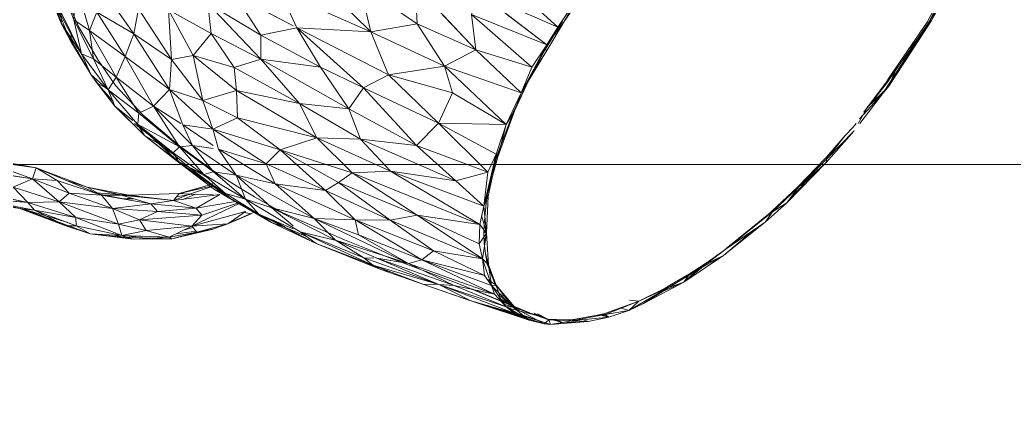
# Model space of a CAD drawing. Header units: inches. Extents: x -1767 to 184, y -1065 to 157.
# Drawn here: x -691.51 to -685.56, y -211.42 to -209.13 of the extents above; entities that cross this region are included whole.
import ezdxf

# ---------------------------------------------------------------- set-up
doc = ezdxf.new("R2010")
doc.units = ezdxf.units.IN
doc.header["$MEASUREMENT"] = 0
for name, color, linetype, lineweight in [('A-DETL-GENF', 92, 'Continuous', 9), ('E-LITE-EQPM', 33, 'Continuous', 9), ('G-IMPT', 8, 'Continuous', 9)]:
    doc.layers.add(name, color=color, linetype=linetype, lineweight=lineweight)

# ---------------------------------------------------------------- blocks, each defined once
blk = doc.blocks.new('flos_pendant16 - flos_pendant - 3D View - _3D__dwg_FLOS_AIM_Pendant_Lamps_dwg-2425-_3D_-5700993-FIRST FLOOR')
at = {"layer": 'G-IMPT'}
for p, q in [((38.07, 15.965), (36.945, 17.073)), ((38.07, 15.965), (36.945, 17.073)), ((33.663, 16.746), (33.965, 16.039)), ((40.692, 16.031), (39.813, 16.831)), ((33.72, 16.089), (33.467, 16.73)), ((33.929, 16.653), (34.122, 15.984)), ((34.24, 16.65), (34.743, 15.938)), ((38.07, 15.965), (37.91, 16.628)), ((38.716, 16.078), (37.91, 16.628)), ((37.91, 16.628), (38.07, 15.965)), ((39.543, 15.71), (38.691, 16.617)), ((38.716, 16.078), (38.691, 16.617)), ((33.536, 16.548), (33.72, 16.089)), ((36.522, 15.916), (36.164, 16.479)), ((36.979, 16.047), (36.164, 16.479)), ((38.07, 15.965), (36.799, 16.526)), ((37.03, 16.02), (36.799, 16.526)), ((38.07, 15.965), (36.799, 16.526)), ((37.03, 16.02), (36.799, 16.526)), ((40.536, 15.781), (39.585, 16.515)), ((39.585, 16.515), (40.692, 16.031)), ((39.585, 16.515), (40.692, 16.031)), ((41.08, 16.551), (40.78, 16.108)), ((46.124, 16.573), (45.873, 16.101)), ((46.124, 16.573), (45.873, 16.101)), ((45.894, 16.092), (46.139, 16.584)), ((46.131, 16.479), (45.894, 16.092)), ((46.131, 16.479), (45.935, 16.125)), ((33.72, 16.089), (33.638, 16.353)), ((33.638, 16.353), (33.86, 15.831)), ((33.638, 16.353), (33.863, 15.929)), ((33.863, 15.929), (33.638, 16.353)), ((36.522, 15.916), (35.782, 16.364)), ((35.782, 16.364), (36.525, 15.583)), ((35.782, 16.364), (35.826, 15.943)), ((36.522, 15.916), (35.782, 16.364)), ((35.782, 16.364), (36.525, 15.583)), ((40.973, 16.449), (40.692, 16.031)), ((40.973, 16.449), (40.692, 16.031)), ((40.973, 16.449), (40.78, 16.108)), ((33.72, 16.235), (34.009, 15.657)), ((33.72, 16.235), (33.72, 16.089)), ((34.223, 16.243), (34.122, 15.984)), ((34.223, 16.243), (34.619, 15.619)), ((34.223, 16.243), (34.743, 15.938)), ((34.809, 16.29), (34.743, 15.938)), ((35.271, 15.578), (34.809, 16.29)), ((35.23, 16.273), (35.573, 15.635)), ((35.23, 16.273), (35.271, 15.578)), ((35.23, 16.273), (35.826, 15.943)), ((40.536, 15.781), (39.48, 16.207)), ((39.48, 16.207), (40.327, 15.47)), ((39.48, 16.207), (39.543, 15.71)), ((39.543, 15.71), (39.48, 16.207)), ((33.72, 16.089), (33.86, 15.831)), ((34.009, 15.657), (33.72, 16.089)), ((33.72, 16.089), (34.144, 15.36)), ((34.122, 15.984), (33.902, 16.133)), ((33.902, 16.133), (34.009, 15.657)), ((33.902, 16.133), (34.174, 15.586)), ((34.174, 15.586), (33.902, 16.133)), ((33.902, 16.133), (34.009, 15.657)), ((38.07, 15.965), (38.716, 16.078)), ((38.716, 16.078), (38.07, 15.965)), ((39.543, 15.71), (38.716, 16.078)), ((39.103, 15.484), (38.716, 16.078)), ((40.513, 15.715), (40.757, 16.117)), ((40.513, 15.715), (40.757, 16.117)), ((40.516, 15.72), (40.757, 16.117)), ((40.536, 15.701), (40.78, 16.108)), ((40.536, 15.781), (40.78, 16.108)), ((45.248, 15.094), (45.894, 16.092)), ((45.894, 16.092), (45.305, 15.239)), ((45.873, 16.101), (45.323, 15.294)), ((45.873, 16.101), (45.323, 15.294)), ((45.336, 15.204), (45.935, 16.125)), ((45.336, 15.204), (45.894, 16.092)), ((45.748, 15.869), (45.935, 16.125)), ((45.894, 16.092), (45.873, 16.101)), ((45.894, 16.092), (45.873, 16.101)), ((45.894, 16.092), (45.935, 16.125)), ((33.86, 15.831), (33.863, 15.929)), ((34.008, 15.657), (33.863, 15.929)), ((33.863, 15.929), (34.008, 15.657)), ((33.965, 16.039), (34.24, 15.569)), ((34.619, 15.619), (34.122, 15.984)), ((34.122, 15.984), (34.496, 15.33)), ((34.122, 15.984), (34.174, 15.586)), ((34.122, 15.984), (34.619, 15.619)), ((34.619, 15.619), (34.743, 15.938)), ((35.271, 15.578), (34.743, 15.938)), ((34.743, 15.938), (35.241, 15.157)), ((35.241, 15.157), (34.743, 15.938)), ((35.573, 15.635), (35.826, 15.943)), ((35.573, 15.635), (35.826, 15.943)), ((36.148, 15.462), (35.826, 15.943)), ((36.525, 15.583), (35.826, 15.943)), ((36.522, 15.916), (37.03, 16.02)), ((36.522, 15.916), (37.03, 16.02)), ((37.363, 15.47), (36.522, 15.916)), ((36.522, 15.916), (36.525, 15.583)), ((36.525, 15.583), (36.522, 15.916)), ((38.07, 15.965), (37.03, 16.02)), ((37.363, 15.47), (37.03, 16.02)), ((37.03, 16.02), (38.314, 15.36)), ((37.03, 16.02), (37.965, 15.179)), ((37.03, 16.02), (37.965, 15.179)), ((39.103, 15.484), (38.07, 15.965)), ((38.07, 15.965), (38.314, 15.36)), ((38.07, 15.965), (38.314, 15.36)), ((38.07, 15.965), (39.103, 15.484)), ((40.536, 15.781), (40.692, 16.031)), ((33.86, 15.831), (34.144, 15.36)), ((33.86, 15.831), (34.115, 15.424)), ((40.536, 15.781), (40.178, 15.107)), ((40.536, 15.781), (40.327, 15.47)), ((45.748, 15.869), (45.336, 15.204)), ((45.748, 15.869), (45.628, 15.741)), ((45.748, 15.869), (45.628, 15.741)), ((34.009, 15.657), (34.174, 15.586)), ((34.009, 15.657), (34.383, 15.151)), ((34.009, 15.657), (34.144, 15.36)), ((35.573, 15.635), (35.271, 15.578)), ((36.148, 15.462), (35.573, 15.635)), ((35.573, 15.635), (36.184, 15.14)), ((35.573, 15.635), (35.708, 15)), ((36.148, 15.462), (35.573, 15.635)), ((39.543, 15.71), (39.103, 15.484)), ((40.327, 15.47), (39.543, 15.71)), ((39.543, 15.71), (40.178, 15.107)), ((40.178, 15.107), (39.543, 15.71)), ((40.178, 15.107), (40.536, 15.701)), ((40.31, 15.338), (40.513, 15.715)), ((40.536, 15.701), (40.31, 15.338)), ((40.536, 15.701), (40.513, 15.715)), ((34.496, 15.33), (34.174, 15.586)), ((34.174, 15.586), (34.383, 15.151)), ((34.383, 15.151), (34.174, 15.586)), ((34.174, 15.586), (34.496, 15.33)), ((34.24, 15.569), (34.485, 15.212)), ((34.619, 15.619), (34.496, 15.33)), ((34.619, 15.619), (35.241, 15.157)), ((34.619, 15.619), (35.018, 14.923)), ((34.619, 15.619), (35.241, 15.157)), ((35.271, 15.578), (35.241, 15.157)), ((35.271, 15.578), (35.708, 15)), ((36.148, 15.462), (36.525, 15.583)), ((36.148, 15.462), (36.525, 15.583)), ((37.363, 15.47), (36.525, 15.583)), ((37.069, 14.959), (36.525, 15.583)), ((36.525, 15.583), (37.759, 14.885)), ((45.47, 15.51), (45.336, 15.204)), ((34.144, 15.36), (34.223, 15.25)), ((34.383, 15.151), (34.144, 15.36)), ((34.476, 14.92), (34.144, 15.36)), ((37.069, 14.959), (36.148, 15.462)), ((36.148, 15.462), (36.184, 15.14)), ((36.184, 15.14), (36.148, 15.462)), ((37.363, 15.47), (37.965, 15.179)), ((37.363, 15.47), (37.759, 14.885)), ((37.363, 15.47), (37.759, 14.885)), ((38.314, 15.36), (37.965, 15.179)), ((39.103, 15.484), (38.314, 15.36)), ((39.213, 15.107), (38.314, 15.36)), ((39.018, 14.681), (38.314, 15.36)), ((39.103, 15.484), (40.178, 15.107)), ((39.103, 15.484), (39.213, 15.107)), ((39.103, 15.484), (39.967, 14.665)), ((40.327, 15.47), (40.178, 15.107)), ((34.476, 14.92), (34.223, 15.25)), ((34.223, 15.25), (34.45, 14.986)), ((34.223, 15.25), (34.377, 15.16)), ((34.496, 15.33), (34.383, 15.151)), ((34.875, 14.794), (34.485, 15.212)), ((35.018, 14.923), (34.496, 15.33)), ((34.496, 15.33), (34.814, 14.824)), ((34.496, 15.33), (35.018, 14.923)), ((34.814, 14.824), (34.496, 15.33)), ((40.31, 15.338), (40.083, 14.872)), ((40.31, 15.338), (40.083, 14.872)), ((40.09, 14.866), (40.31, 15.338)), ((40.178, 15.107), (40.31, 15.338)), ((44.987, 14.839), (45.289, 15.244)), ((44.987, 14.839), (45.289, 15.244)), ((44.987, 14.839), (45.305, 15.239)), ((45.289, 15.244), (45.294, 15.249)), ((45.305, 15.239), (45.289, 15.244)), ((45.294, 15.249), (45.305, 15.265)), ((45.305, 15.239), (45.323, 15.294)), ((45.323, 15.294), (45.305, 15.265)), ((34.383, 15.151), (34.814, 14.824)), ((34.383, 15.151), (34.476, 14.92)), ((34.383, 15.151), (34.795, 14.67)), ((34.814, 14.824), (34.383, 15.151)), ((34.383, 15.151), (34.795, 14.67)), ((35.241, 15.157), (35.018, 14.923)), ((35.708, 15), (35.241, 15.157)), ((35.241, 15.157), (35.43, 14.659)), ((35.241, 15.157), (35.851, 14.599)), ((35.851, 14.599), (35.241, 15.157)), ((36.184, 15.14), (35.708, 15)), ((37.069, 14.959), (36.184, 15.14)), ((37.311, 14.475), (36.184, 15.14)), ((36.184, 15.14), (36.195, 14.758)), ((37.069, 14.959), (36.184, 15.14)), ((36.184, 15.14), (37.311, 14.475)), ((37.965, 15.179), (37.759, 14.885)), ((39.018, 14.681), (37.965, 15.179)), ((37.965, 15.179), (38.71, 14.371)), ((39.213, 15.107), (39.018, 14.681)), ((39.213, 15.107), (39.967, 14.665)), ((39.967, 14.665), (39.213, 15.107)), ((40.178, 15.107), (39.967, 14.665)), ((40.178, 15.107), (40.09, 14.866)), ((40.09, 14.866), (40.178, 15.107)), ((45.248, 15.094), (44.924, 14.744)), ((45.248, 15.094), (44.924, 14.744)), ((44.929, 14.679), (45.248, 15.094)), ((45.248, 15.094), (45.04, 14.91)), ((45.336, 15.204), (45.041, 14.912)), ((45.336, 15.204), (45.248, 15.094)), ((35.708, 15), (36.195, 14.758)), ((35.708, 15), (35.851, 14.599)), ((35.708, 15), (35.851, 14.599)), ((37.069, 14.959), (37.921, 14.456)), ((37.069, 14.959), (37.759, 14.885)), ((37.069, 14.959), (37.311, 14.475)), ((37.311, 14.475), (37.069, 14.959)), ((34.891, 14.511), (34.476, 14.92)), ((34.476, 14.92), (34.73, 14.722)), ((34.476, 14.92), (34.636, 14.769)), ((34.814, 14.824), (34.796, 14.679)), ((35.018, 14.923), (34.814, 14.824)), ((35.381, 14.351), (34.814, 14.824)), ((34.875, 14.794), (35.364, 14.379)), ((35.4, 14.679), (35.018, 14.923)), ((35.381, 14.351), (35.018, 14.923)), ((35.018, 14.923), (35.565, 14.368)), ((35.018, 14.923), (35.4, 14.679)), ((35.018, 14.923), (35.565, 14.368)), ((38.71, 14.371), (37.759, 14.885)), ((37.921, 14.456), (37.759, 14.885)), ((39.838, 14.225), (40.079, 14.863)), ((39.838, 14.225), (40.079, 14.863)), ((40.09, 14.866), (39.851, 14.208)), ((40.09, 14.866), (39.967, 14.665)), ((39.967, 14.665), (40.09, 14.866)), ((44.907, 14.679), (45.032, 14.899)), ((45.032, 14.899), (44.907, 14.679)), ((34.891, 14.511), (34.636, 14.769)), ((34.75, 14.679), (35.166, 14.349)), ((35.381, 14.351), (34.795, 14.67)), ((34.891, 14.511), (34.795, 14.67)), ((34.795, 14.67), (35.296, 14.266)), ((34.795, 14.67), (35.375, 14.134)), ((34.795, 14.67), (35.296, 14.266)), ((35.43, 14.659), (35.851, 14.599)), ((35.43, 14.659), (35.565, 14.368)), ((35.43, 14.659), (35.854, 14.369)), ((35.43, 14.659), (35.854, 14.369)), ((36.195, 14.758), (35.851, 14.599)), ((37.311, 14.475), (36.195, 14.758)), ((36.195, 14.758), (36.794, 14.31)), ((37.311, 14.475), (36.195, 14.758)), ((36.794, 14.31), (36.195, 14.758)), ((39.018, 14.681), (38.71, 14.371)), ((39.018, 14.681), (39.711, 13.994)), ((39.018, 14.681), (39.829, 14.247)), ((39.018, 14.681), (39.967, 14.665)), ((39.829, 14.247), (39.967, 14.665)), ((39.851, 14.208), (39.967, 14.665)), ((44.838, 14.625), (44.877, 14.679)), ((44.838, 14.625), (44.877, 14.679)), ((34.891, 14.511), (35.312, 14.175)), ((34.891, 14.511), (35.375, 14.134)), ((34.891, 14.511), (35.166, 14.349)), ((36.794, 14.31), (35.851, 14.599)), ((36.599, 14.112), (35.851, 14.599)), ((35.854, 14.586), (35.928, 14.318)), ((35.928, 14.318), (35.854, 14.586)), ((44.844, 14.569), (44.459, 14.129)), ((44.844, 14.569), (44.465, 14.184)), ((44.838, 14.625), (44.724, 14.508)), ((44.838, 14.625), (44.724, 14.508)), ((44.844, 14.569), (44.851, 14.581)), ((44.844, 14.569), (44.851, 14.578)), ((44.844, 14.569), (44.851, 14.578)), ((35.003, 14.502), (35.166, 14.349)), ((35.003, 14.502), (35.166, 14.349)), ((35.903, 13.98), (35.364, 14.379)), ((37.311, 14.475), (36.794, 14.31)), ((36.794, 14.31), (37.311, 14.475)), ((37.921, 14.456), (37.311, 14.475)), ((37.311, 14.475), (38.345, 14.008)), ((37.311, 14.475), (37.808, 13.986)), ((39.26, 13.873), (37.921, 14.456)), ((38.71, 14.371), (37.921, 14.456)), ((37.921, 14.456), (38.345, 14.008)), ((44.724, 14.508), (44.462, 14.207)), ((44.724, 14.508), (44.462, 14.207)), ((44.465, 14.184), (44.724, 14.508)), ((35.51, 14.068), (35.166, 14.349)), ((35.312, 14.175), (35.166, 14.349)), ((35.381, 14.351), (35.296, 14.266)), ((35.724, 13.961), (35.296, 14.266)), ((35.296, 14.266), (35.375, 14.134)), ((35.381, 14.351), (35.565, 14.368)), ((35.565, 14.368), (35.381, 14.351)), ((35.381, 14.351), (35.859, 13.999)), ((35.381, 14.351), (35.724, 13.961)), ((35.565, 14.368), (35.854, 14.328)), ((35.565, 14.368), (36.178, 13.953)), ((35.565, 14.368), (35.859, 13.999)), ((35.565, 14.368), (35.854, 14.328)), ((36.599, 14.112), (35.928, 14.318)), ((35.928, 14.318), (36.178, 13.953)), ((35.928, 14.318), (36.725, 13.829)), ((36.178, 13.953), (35.928, 14.318)), ((35.928, 14.318), (36.599, 14.112)), ((36.794, 14.31), (36.599, 14.112)), ((37.432, 13.738), (36.794, 14.31)), ((36.794, 14.31), (37.613, 13.848)), ((36.794, 14.31), (37.808, 13.986)), ((39.711, 13.994), (38.71, 14.371)), ((39.26, 13.873), (38.71, 14.371)), ((39.653, 13.516), (39.829, 14.247)), ((39.711, 13.994), (39.829, 14.247)), ((39.829, 14.247), (39.774, 13.939)), ((39.829, 14.247), (39.851, 14.208)), ((32.582, 14.181), (33.371, 14.057)), ((33.371, 14.057), (32.59, 14.162)), ((33.319, 13.903), (32.59, 14.162)), ((33.371, 14.057), (32.659, 14.186)), ((35.312, 14.175), (35.876, 13.752)), ((35.375, 14.134), (35.312, 14.175)), ((35.51, 14.068), (35.312, 14.175)), ((35.312, 14.175), (36.12, 13.606)), ((35.724, 13.961), (35.375, 14.134)), ((35.375, 14.134), (36.027, 13.694)), ((35.375, 14.134), (35.876, 13.752)), ((37.432, 13.738), (36.599, 14.112)), ((36.599, 14.112), (36.725, 13.829)), ((36.599, 14.112), (37.432, 13.738)), ((39.834, 14.214), (39.76, 13.949)), ((39.834, 14.214), (39.76, 13.949)), ((39.851, 14.208), (39.774, 13.939)), ((39.834, 14.214), (39.838, 14.225)), ((39.851, 14.208), (39.834, 14.214)), ((39.851, 14.208), (39.838, 14.225)), ((44.459, 14.129), (43.904, 13.562)), ((44.448, 14.191), (44.064, 13.794)), ((44.448, 14.191), (44.064, 13.794)), ((44.071, 13.782), (44.465, 14.184)), ((44.459, 14.129), (44.071, 13.782)), ((44.459, 14.129), (44.168, 13.859)), ((44.448, 14.191), (44.454, 14.198)), ((44.465, 14.184), (44.448, 14.191)), ((44.454, 14.198), (44.462, 14.207)), ((44.454, 14.198), (44.465, 14.184)), ((44.459, 14.129), (44.465, 14.184)), ((44.465, 14.184), (44.462, 14.207)), ((33.319, 13.903), (32.623, 14.005)), ((33.371, 14.057), (33.319, 13.903)), ((34.086, 13.782), (33.371, 14.057)), ((34.287, 13.672), (33.371, 14.057)), ((33.371, 14.057), (33.668, 13.879)), ((35.51, 14.068), (36.12, 13.606)), ((35.51, 14.068), (35.773, 13.919)), ((35.854, 13.998), (35.724, 13.961)), ((36.31, 13.615), (35.724, 13.961)), ((35.724, 13.961), (36.027, 13.694)), ((36.178, 13.953), (35.859, 13.999)), ((36.31, 13.615), (35.859, 13.999)), ((36.178, 13.953), (35.859, 13.999)), ((35.903, 13.98), (36.203, 13.788)), ((36.178, 13.953), (36.725, 13.829)), ((36.178, 13.953), (37.272, 13.342)), ((36.178, 13.953), (36.679, 13.496)), ((36.178, 13.953), (36.31, 13.615)), ((36.679, 13.496), (36.178, 13.953)), ((37.613, 13.848), (37.808, 13.986)), ((38.345, 14.008), (37.808, 13.986)), ((39.596, 13.26), (37.808, 13.986)), ((37.808, 13.986), (38.716, 13.389)), ((38.716, 13.389), (37.808, 13.986)), ((39.653, 13.516), (38.345, 14.008)), ((39.26, 13.873), (38.345, 14.008)), ((38.345, 14.008), (39.596, 13.26)), ((39.711, 13.994), (39.26, 13.873)), ((39.711, 13.994), (39.653, 13.516)), ((33.047, 13.782), (33.319, 13.903)), ((33.693, 13.576), (33.319, 13.903)), ((33.836, 13.7), (33.319, 13.903)), ((33.668, 13.879), (33.319, 13.903)), ((34.287, 13.672), (33.668, 13.879)), ((33.836, 13.7), (33.668, 13.879)), ((33.836, 13.7), (33.668, 13.879)), ((34.086, 13.782), (33.825, 13.866)), ((35.854, 13.838), (35.76, 13.804)), ((35.76, 13.804), (35.854, 13.838)), ((37.432, 13.738), (36.725, 13.829)), ((36.725, 13.829), (37.847, 13.326)), ((36.725, 13.829), (37.272, 13.342)), ((36.725, 13.829), (37.272, 13.342)), ((36.725, 13.829), (37.432, 13.738)), ((37.847, 13.326), (36.725, 13.829)), ((37.432, 13.738), (37.613, 13.848)), ((37.613, 13.848), (37.432, 13.738)), ((37.613, 13.848), (38.716, 13.389)), ((37.613, 13.848), (38.339, 13.32)), ((38.339, 13.32), (37.613, 13.848)), ((39.653, 13.516), (39.26, 13.873)), ((39.653, 13.516), (39.774, 13.939)), ((39.759, 13.944), (39.7, 13.67)), ((39.759, 13.944), (39.7, 13.67)), ((39.716, 13.659), (39.774, 13.939)), ((39.759, 13.944), (39.76, 13.949)), ((39.774, 13.939), (39.759, 13.944)), ((39.774, 13.939), (39.76, 13.949)), ((44.168, 13.859), (43.904, 13.562)), ((33.253, 13.571), (32.7, 13.683)), ((33.693, 13.576), (33.047, 13.782)), ((33.253, 13.571), (33.047, 13.782)), ((33.693, 13.576), (33.836, 13.7)), ((33.693, 13.576), (33.836, 13.7)), ((34.443, 13.483), (33.836, 13.7)), ((34.287, 13.672), (33.836, 13.7)), ((34.674, 13.67), (34.086, 13.782)), ((34.57, 13.67), (34.086, 13.782)), ((34.287, 13.672), (34.086, 13.782)), ((34.674, 13.67), (34.21, 13.704)), ((34.674, 13.67), (34.21, 13.704)), ((34.595, 13.62), (34.235, 13.689)), ((34.235, 13.689), (34.595, 13.62)), ((35.378, 13.697), (34.674, 13.67)), ((35.378, 13.697), (35.301, 13.595)), ((35.521, 13.686), (35.301, 13.595)), ((35.95, 13.681), (35.301, 13.595)), ((35.301, 13.595), (35.95, 13.681)), ((35.555, 13.686), (35.343, 13.65)), ((35.343, 13.65), (35.555, 13.686)), ((35.76, 13.804), (35.37, 13.687)), ((35.76, 13.804), (35.378, 13.697)), ((35.854, 13.802), (35.378, 13.697)), ((35.854, 13.802), (35.378, 13.697)), ((35.521, 13.686), (35.378, 13.697)), ((35.611, 13.685), (35.426, 13.612)), ((35.611, 13.685), (35.426, 13.612)), ((35.854, 13.799), (35.521, 13.686)), ((35.854, 13.682), (35.521, 13.686)), ((35.95, 13.681), (35.615, 13.491)), ((35.615, 13.491), (35.95, 13.681)), ((36.12, 13.606), (35.876, 13.752)), ((36.027, 13.694), (35.876, 13.752)), ((36.494, 13.406), (35.876, 13.752)), ((36.676, 13.287), (35.876, 13.752)), ((36.31, 13.615), (36.027, 13.694)), ((36.027, 13.694), (36.494, 13.406)), ((36.434, 13.65), (36.203, 13.788)), ((37.432, 13.738), (38.339, 13.32)), ((37.432, 13.738), (37.847, 13.326)), ((37.432, 13.738), (37.847, 13.326)), ((37.432, 13.738), (38.339, 13.32)), ((43.695, 13.447), (44.056, 13.786)), ((43.695, 13.447), (44.056, 13.786)), ((43.706, 13.436), (44.071, 13.782)), ((43.904, 13.562), (44.071, 13.782)), ((44.064, 13.794), (44.056, 13.786)), ((44.071, 13.782), (44.056, 13.786)), ((44.071, 13.782), (44.064, 13.794)), ((32.458, 13.634), (33.346, 13.463)), ((32.458, 13.634), (33.253, 13.571)), ((33.198, 13.474), (32.829, 13.549)), ((33.693, 13.576), (33.253, 13.571)), ((33.693, 13.576), (33.253, 13.571)), ((33.926, 13.356), (33.253, 13.571)), ((33.346, 13.463), (33.253, 13.571)), ((34.529, 13.265), (33.693, 13.576)), ((34.443, 13.483), (33.693, 13.576)), ((33.693, 13.576), (33.926, 13.356)), ((33.926, 13.356), (33.693, 13.576)), ((33.693, 13.576), (34.529, 13.265)), ((34.443, 13.483), (33.693, 13.576)), ((34.982, 13.549), (34.287, 13.672)), ((34.57, 13.67), (34.287, 13.672)), ((34.443, 13.483), (34.287, 13.672)), ((34.287, 13.672), (34.57, 13.67)), ((34.982, 13.549), (34.443, 13.483)), ((34.982, 13.549), (34.57, 13.67)), ((35.301, 13.595), (34.57, 13.67)), ((34.57, 13.67), (34.674, 13.67)), ((34.702, 13.631), (34.595, 13.62)), ((34.744, 13.619), (34.595, 13.62)), ((35.301, 13.595), (34.674, 13.67)), ((34.982, 13.549), (35.301, 13.595)), ((35.615, 13.491), (34.982, 13.549)), ((35.076, 13.444), (34.982, 13.549)), ((35.615, 13.491), (35.301, 13.595)), ((36.231, 13.558), (35.554, 13.235)), ((36.231, 13.558), (35.554, 13.235)), ((36.171, 13.584), (35.615, 13.491)), ((36.211, 13.566), (35.697, 13.389)), ((36.12, 13.606), (36.676, 13.287)), ((36.12, 13.606), (36.431, 13.445)), ((36.12, 13.606), (36.29, 13.532)), ((36.431, 13.445), (36.12, 13.606)), ((36.679, 13.496), (36.31, 13.615)), ((37.077, 13.158), (36.31, 13.615)), ((36.31, 13.615), (36.494, 13.406)), ((36.434, 13.65), (36.832, 13.425)), ((39.653, 13.516), (39.716, 13.659)), ((39.658, 13.26), (39.691, 13.604)), ((39.658, 13.26), (39.691, 13.604)), ((39.658, 13.26), (39.691, 13.604)), ((39.691, 13.604), (39.699, 13.666)), ((39.716, 13.659), (39.691, 13.604)), ((39.692, 13.139), (39.716, 13.659)), ((39.699, 13.666), (39.7, 13.67)), ((39.716, 13.659), (39.7, 13.67)), ((43.601, 13.293), (43.904, 13.562)), ((43.706, 13.436), (43.904, 13.562)), ((33.786, 13.241), (33.143, 13.485)), ((33.198, 13.474), (33.143, 13.485)), ((33.143, 13.485), (33.346, 13.463)), ((34.127, 13.131), (33.198, 13.474)), ((33.818, 13.287), (33.198, 13.474)), ((33.198, 13.474), (33.786, 13.241)), ((33.818, 13.287), (33.198, 13.474)), ((33.786, 13.241), (33.346, 13.463)), ((33.926, 13.356), (33.346, 13.463)), ((33.346, 13.463), (33.935, 13.243)), ((33.786, 13.241), (33.346, 13.463)), ((34.823, 13.326), (34.443, 13.483)), ((35.076, 13.444), (34.443, 13.483)), ((34.529, 13.265), (34.443, 13.483)), ((34.443, 13.483), (35.076, 13.444)), ((34.529, 13.265), (34.443, 13.483)), ((34.823, 13.326), (35.076, 13.444)), ((35.615, 13.491), (35.076, 13.444)), ((35.697, 13.389), (35.076, 13.444)), ((36.31, 13.444), (35.554, 13.235)), ((35.554, 13.235), (36.31, 13.444)), ((35.697, 13.389), (35.615, 13.491)), ((36.063, 13.271), (36.458, 13.447)), ((36.31, 13.444), (36.063, 13.271)), ((36.39, 13.408), (36.063, 13.271)), ((36.39, 13.408), (36.086, 13.287)), ((36.27, 13.433), (36.39, 13.408)), ((36.39, 13.408), (36.27, 13.433)), ((36.979, 13.2), (36.494, 13.406)), ((36.494, 13.406), (37.205, 13.042)), ((36.494, 13.406), (36.676, 13.287)), ((37.205, 13.042), (36.494, 13.406)), ((37.272, 13.342), (36.679, 13.496)), ((36.679, 13.496), (36.979, 13.241)), ((36.679, 13.496), (37.572, 13.04)), ((37.272, 13.342), (36.679, 13.496)), ((36.679, 13.496), (37.572, 13.04)), ((36.979, 13.241), (36.679, 13.496)), ((37.699, 13.045), (36.832, 13.425)), ((39.653, 13.516), (39.596, 13.26)), ((39.653, 13.516), (39.692, 13.139)), ((43.706, 13.436), (43.054, 12.916)), ((43.056, 12.923), (43.67, 13.426)), ((43.056, 12.923), (43.67, 13.426)), ((43.706, 13.436), (43.601, 13.293)), ((43.689, 13.442), (43.67, 13.426)), ((43.706, 13.436), (43.67, 13.426)), ((43.689, 13.442), (43.695, 13.447)), ((43.706, 13.436), (43.695, 13.447)), ((34.573, 13.106), (33.926, 13.356)), ((34.529, 13.265), (33.926, 13.356)), ((33.926, 13.356), (33.935, 13.243)), ((33.926, 13.356), (34.529, 13.265)), ((34.823, 13.326), (34.529, 13.265)), ((34.913, 13.175), (34.529, 13.265)), ((34.573, 13.106), (34.529, 13.265)), ((35.697, 13.389), (34.823, 13.326)), ((35.554, 13.235), (34.823, 13.326)), ((34.823, 13.326), (34.913, 13.175)), ((35.697, 13.389), (35.554, 13.235)), ((36.063, 13.271), (35.554, 13.235)), ((36.063, 13.271), (35.628, 13.15)), ((36.063, 13.271), (35.859, 13.197)), ((36.005, 13.255), (35.859, 13.197)), ((36.005, 13.255), (35.859, 13.197)), ((36.559, 13.378), (36.871, 13.216)), ((37.3, 12.993), (36.676, 13.287)), ((36.871, 13.216), (36.676, 13.287)), ((36.871, 13.216), (36.697, 13.32)), ((37.894, 13.117), (37.272, 13.342)), ((37.847, 13.326), (37.272, 13.342)), ((37.272, 13.342), (37.572, 13.04)), ((37.272, 13.342), (38.595, 12.71)), ((37.272, 13.342), (37.894, 13.117)), ((38.595, 12.71), (37.272, 13.342)), ((38.339, 13.32), (37.847, 13.326)), ((38.784, 12.762), (37.847, 13.326)), ((37.894, 13.117), (37.847, 13.326)), ((37.847, 13.326), (38.947, 12.889)), ((38.339, 13.32), (37.847, 13.326)), ((38.716, 13.389), (38.339, 13.32)), ((38.339, 13.32), (38.716, 13.389)), ((38.339, 13.32), (38.947, 12.889)), ((38.339, 13.32), (39.637, 12.779)), ((38.947, 12.889), (38.339, 13.32)), ((39.59, 12.988), (38.716, 13.389)), ((39.596, 13.26), (38.716, 13.389)), ((38.716, 13.389), (39.637, 12.779)), ((39.59, 12.988), (39.596, 13.26)), ((39.59, 12.988), (39.596, 13.26)), ((39.596, 13.26), (39.692, 13.139)), ((39.623, 13.382), (39.658, 13.26)), ((39.658, 13.26), (39.623, 13.382)), ((39.658, 13.26), (39.652, 13.164)), ((39.658, 13.26), (39.652, 13.164)), ((39.692, 13.139), (39.658, 13.26)), ((43.018, 12.826), (43.601, 13.293)), ((43.018, 12.826), (43.601, 13.293)), ((43.601, 13.293), (43.054, 12.916)), ((43.315, 13.076), (43.601, 13.293)), ((33.786, 13.241), (33.935, 13.243)), ((34.127, 13.131), (33.786, 13.241)), ((34.573, 13.106), (33.935, 13.243)), ((34.127, 13.131), (33.935, 13.243)), ((34.573, 13.106), (33.935, 13.243)), ((34.732, 13.054), (34.127, 13.131)), ((34.589, 13.081), (34.127, 13.131)), ((34.573, 13.106), (34.127, 13.131)), ((34.913, 13.175), (34.573, 13.106)), ((35.554, 13.235), (34.913, 13.175)), ((35.238, 13.081), (34.913, 13.175)), ((35.554, 13.235), (35.238, 13.081)), ((35.628, 13.15), (35.238, 13.081)), ((35.859, 13.197), (35.274, 13.059)), ((35.628, 13.15), (35.274, 13.059)), ((35.615, 13.165), (35.334, 13.128)), ((35.615, 13.165), (35.334, 13.128)), ((35.568, 13.219), (35.438, 13.179)), ((35.438, 13.179), (35.568, 13.219)), ((35.554, 13.235), (35.628, 13.15)), ((35.854, 13.196), (35.628, 13.15)), ((35.854, 13.196), (35.74, 13.181)), ((35.854, 13.196), (35.74, 13.181)), ((37.206, 13.042), (36.871, 13.216)), ((36.871, 13.216), (37.158, 13.098)), ((36.871, 13.216), (37.206, 13.042)), ((37.077, 13.158), (37.971, 12.793)), ((37.077, 13.158), (38.094, 12.691)), ((37.077, 13.158), (37.564, 13.042)), ((37.077, 13.158), (37.3, 12.993)), ((37.971, 12.793), (37.077, 13.158)), ((38.784, 12.762), (37.894, 13.117)), ((37.894, 13.117), (38.595, 12.71)), ((38.595, 12.71), (37.894, 13.117)), ((39.59, 12.988), (39.692, 13.139)), ((39.692, 13.139), (39.637, 12.779)), ((39.692, 13.139), (39.652, 13.164)), ((39.652, 13.164), (39.652, 13.15)), ((39.692, 13.139), (39.652, 13.15)), ((39.659, 12.991), (39.652, 13.15)), ((39.659, 12.991), (39.652, 13.15)), ((39.692, 13.139), (39.659, 12.991)), ((39.692, 13.139), (39.719, 12.694)), ((34.589, 13.081), (34.471, 13.112)), ((35.238, 13.081), (34.573, 13.106)), ((34.732, 13.054), (34.573, 13.106)), ((34.861, 13.095), (34.589, 13.081)), ((34.589, 13.081), (34.861, 13.095)), ((34.589, 13.081), (35.274, 13.059)), ((34.589, 13.081), (34.732, 13.054)), ((35.238, 13.081), (34.732, 13.054)), ((35.274, 13.059), (34.732, 13.054)), ((35.238, 13.081), (35.274, 13.059)), ((37.3, 12.993), (38.207, 12.628)), ((38.094, 12.691), (37.3, 12.993)), ((37.971, 12.793), (37.572, 13.04)), ((37.572, 13.04), (38.595, 12.71)), ((37.572, 13.04), (38.152, 12.787)), ((37.572, 13.04), (38.152, 12.787)), ((37.572, 13.04), (37.971, 12.793)), ((37.699, 13.045), (38.281, 12.809)), ((39.59, 12.988), (39.637, 12.779)), ((39.637, 12.779), (39.59, 12.988)), ((39.677, 12.852), (39.659, 12.991)), ((39.677, 12.852), (39.659, 12.991)), ((43.018, 12.826), (43.315, 13.076)), ((38.784, 12.762), (38.947, 12.889)), ((38.947, 12.889), (38.784, 12.762)), ((39.662, 12.545), (38.947, 12.889)), ((38.947, 12.889), (39.637, 12.779)), ((38.947, 12.889), (39.662, 12.545)), ((39.677, 12.852), (39.702, 12.703)), ((39.719, 12.694), (39.677, 12.852)), ((39.677, 12.852), (39.702, 12.703)), ((39.677, 12.852), (39.719, 12.694)), ((43.054, 12.916), (42.773, 12.719)), ((43.054, 12.916), (42.773, 12.719)), ((43.054, 12.916), (42.782, 12.71)), ((43.054, 12.916), (43.056, 12.923)), ((43.054, 12.916), (43.056, 12.923)), ((38.207, 12.628), (37.965, 12.74)), ((37.971, 12.793), (38.094, 12.691)), ((37.971, 12.793), (38.104, 12.788)), ((37.971, 12.793), (39.021, 12.416)), ((39.021, 12.416), (37.971, 12.793)), ((38.595, 12.71), (38.152, 12.787)), ((38.152, 12.787), (39.238, 12.405)), ((38.152, 12.787), (39.021, 12.416)), ((39.021, 12.416), (38.152, 12.787)), ((39.304, 12.427), (38.281, 12.809)), ((38.784, 12.762), (38.595, 12.71)), ((38.784, 12.762), (38.595, 12.71)), ((38.595, 12.71), (39.802, 12.281)), ((38.595, 12.71), (39.238, 12.405)), ((38.595, 12.71), (39.238, 12.405)), ((38.784, 12.762), (39.662, 12.545)), ((38.784, 12.762), (39.763, 12.402)), ((38.784, 12.762), (39.802, 12.281)), ((38.784, 12.762), (39.802, 12.281)), ((39.662, 12.545), (39.637, 12.779)), ((39.763, 12.402), (39.637, 12.779)), ((39.637, 12.779), (39.719, 12.694)), ((39.719, 12.694), (39.702, 12.703)), ((39.703, 12.7), (39.702, 12.703)), ((39.706, 12.692), (39.703, 12.7)), ((39.719, 12.694), (39.703, 12.7)), ((43.018, 12.826), (42.458, 12.449)), ((42.458, 12.449), (42.782, 12.71)), ((42.766, 12.714), (42.512, 12.55)), ((42.766, 12.714), (42.512, 12.55)), ((42.782, 12.71), (42.526, 12.542)), ((43.018, 12.826), (42.65, 12.622)), ((42.766, 12.714), (42.773, 12.719)), ((42.782, 12.71), (42.766, 12.714)), ((42.766, 12.714), (42.782, 12.71)), ((42.782, 12.71), (42.773, 12.719)), ((42.782, 12.71), (42.773, 12.719)), ((43.018, 12.826), (42.782, 12.71)), ((38.094, 12.691), (39.021, 12.416)), ((38.094, 12.691), (38.798, 12.421)), ((38.104, 12.686), (38.207, 12.628)), ((38.207, 12.628), (38.798, 12.421)), ((38.207, 12.628), (38.325, 12.602)), ((38.207, 12.628), (38.798, 12.424)), ((39.719, 12.694), (39.706, 12.692)), ((39.813, 12.416), (39.706, 12.692)), ((39.813, 12.416), (39.706, 12.692)), ((39.826, 12.408), (39.719, 12.694)), ((39.763, 12.402), (39.719, 12.694)), ((42.458, 12.449), (42.65, 12.622)), ((39.598, 12.144), (38.798, 12.421)), ((39.021, 12.416), (38.798, 12.421)), ((39.469, 12.19), (38.798, 12.421)), ((39.304, 12.427), (40.29, 12.021)), ((39.662, 12.545), (39.763, 12.402)), ((39.813, 12.416), (39.7, 12.491)), ((42.458, 12.449), (41.894, 12.149)), ((42.458, 12.449), (42.169, 12.325)), ((42.228, 12.384), (42.507, 12.547)), ((42.228, 12.384), (42.507, 12.547)), ((42.246, 12.375), (42.526, 12.542)), ((42.458, 12.449), (42.246, 12.375)), ((42.458, 12.449), (42.526, 12.542)), ((42.512, 12.55), (42.507, 12.547)), ((42.526, 12.542), (42.507, 12.547)), ((42.526, 12.542), (42.512, 12.55)), ((39.969, 12.102), (39.021, 12.416)), ((39.238, 12.405), (39.021, 12.416)), ((39.021, 12.416), (39.469, 12.19)), ((39.021, 12.416), (40.077, 12.014)), ((39.238, 12.405), (39.021, 12.416)), ((39.969, 12.102), (39.021, 12.416)), ((39.021, 12.416), (39.469, 12.19)), ((39.969, 12.102), (39.238, 12.405)), ((39.802, 12.281), (39.238, 12.405)), ((39.483, 12.358), (40.085, 12.102)), ((39.483, 12.358), (40.283, 12.024)), ((39.763, 12.402), (39.826, 12.408)), ((39.763, 12.402), (39.969, 12.102)), ((39.763, 12.402), (39.802, 12.281)), ((39.763, 12.402), (40.057, 12.102)), ((39.969, 12.102), (39.802, 12.281)), ((39.826, 12.408), (39.813, 12.416)), ((39.816, 12.412), (39.832, 12.39)), ((39.832, 12.39), (39.816, 12.412)), ((39.816, 12.412), (39.826, 12.408)), ((39.826, 12.408), (39.832, 12.39)), ((39.826, 12.408), (39.923, 12.293)), ((40.057, 12.102), (39.826, 12.408)), ((39.923, 12.293), (39.826, 12.408)), ((39.876, 12.256), (39.832, 12.39)), ((39.97, 12.234), (39.865, 12.289)), ((39.865, 12.289), (39.97, 12.234)), ((40.074, 12.102), (39.923, 12.293)), ((40.085, 12.102), (39.923, 12.293)), ((40.074, 12.102), (39.923, 12.293)), ((41.69, 12.053), (42.246, 12.375)), ((42.246, 12.375), (41.831, 12.182)), ((41.84, 12.19), (42.198, 12.368)), ((41.84, 12.19), (42.198, 12.368)), ((41.894, 12.149), (42.246, 12.375)), ((42.169, 12.325), (41.894, 12.149)), ((42.198, 12.368), (42.228, 12.384)), ((42.246, 12.375), (42.198, 12.368)), ((42.246, 12.375), (42.228, 12.384)), ((39.598, 12.144), (39.469, 12.19)), ((39.598, 12.144), (39.469, 12.19)), ((39.469, 12.19), (40.291, 11.918)), ((39.469, 12.19), (40.077, 12.014)), ((39.598, 12.144), (39.469, 12.19)), ((39.598, 12.144), (40.291, 11.918)), ((39.598, 12.144), (40.5, 11.863)), ((39.846, 12.234), (40.034, 12.152)), ((39.846, 12.234), (40.034, 12.152)), ((40.04, 12.145), (39.873, 12.205)), ((39.873, 12.205), (40.04, 12.145)), ((39.876, 12.256), (40.058, 12.122)), ((40.058, 12.122), (39.876, 12.256)), ((39.882, 12.195), (40.055, 12.126)), ((39.883, 12.195), (40.055, 12.126)), ((39.889, 12.189), (40.063, 12.116)), ((40.065, 12.113), (39.892, 12.184)), ((39.893, 12.184), (40.074, 12.107)), ((40.074, 12.099), (39.932, 12.143)), ((40.074, 12.099), (39.932, 12.143)), ((41.831, 12.182), (41.351, 12.01)), ((41.831, 12.182), (41.351, 12.01)), ((41.358, 11.995), (41.831, 12.182)), ((41.69, 12.053), (41.831, 12.182)), ((41.894, 12.149), (41.69, 12.053)), ((41.831, 12.182), (41.697, 12.198)), ((41.831, 12.182), (41.84, 12.19)), ((41.831, 12.182), (41.84, 12.19)), ((39.71, 12.121), (40.5, 11.863)), ((39.969, 12.102), (40.291, 11.918)), ((39.969, 12.102), (40.077, 12.014)), ((39.969, 12.102), (40.057, 12.102)), ((39.986, 12.089), (40.484, 11.958)), ((39.986, 12.089), (40.484, 11.958)), ((40.047, 12.039), (40.588, 11.855)), ((40.057, 12.102), (40.312, 12.012)), ((40.291, 11.918), (40.057, 12.102)), ((40.5, 11.863), (40.057, 12.102)), ((40.057, 12.102), (40.074, 12.102)), ((40.186, 12.062), (40.074, 12.102)), ((40.186, 12.062), (40.074, 12.102)), ((40.291, 11.918), (40.077, 12.014)), ((40.077, 12.014), (40.588, 11.855)), ((40.186, 12.062), (40.283, 12.024)), ((40.186, 12.062), (40.283, 12.024)), ((40.186, 12.062), (40.312, 12.012)), ((40.283, 12.024), (40.312, 12.012)), ((40.283, 12.024), (40.29, 12.021)), ((40.542, 11.931), (40.29, 12.021)), ((40.29, 12.021), (40.312, 12.012)), ((40.542, 11.931), (40.29, 12.021)), ((40.312, 12.012), (40.29, 12.021)), ((40.566, 11.921), (40.312, 12.012)), ((40.353, 12.014), (40.545, 11.93)), ((40.353, 12.007), (40.542, 11.931)), ((40.55, 11.93), (40.407, 12.005)), ((41.22, 11.98), (41.336, 12.005)), ((41.22, 11.98), (41.336, 12.005)), ((41.336, 12.005), (41.351, 12.01)), ((41.358, 11.995), (41.336, 12.005)), ((41.358, 11.995), (41.336, 12.005)), ((41.358, 11.995), (41.351, 12.01)), ((41.69, 12.053), (41.358, 11.995)), ((41.41, 11.959), (41.69, 12.053)), ((41.567, 12.088), (41.69, 12.053)), ((41.567, 12.088), (41.69, 12.053)), ((40.291, 11.918), (40.5, 11.863)), ((40.5, 11.863), (40.566, 11.921)), ((40.588, 11.855), (40.5, 11.863)), ((40.566, 11.921), (40.542, 11.931)), ((40.545, 11.93), (40.542, 11.931)), ((40.55, 11.93), (40.545, 11.93)), ((40.566, 11.921), (40.55, 11.93)), ((40.55, 11.93), (40.846, 11.921)), ((40.55, 11.93), (40.846, 11.921)), ((40.588, 11.855), (40.566, 11.921)), ((40.882, 11.907), (40.566, 11.921)), ((40.588, 11.855), (40.882, 11.907)), ((40.588, 11.855), (40.882, 11.907)), ((40.588, 11.855), (41.116, 11.896)), ((40.588, 11.855), (40.761, 11.885)), ((40.588, 11.855), (40.761, 11.885)), ((40.597, 11.928), (40.761, 11.885)), ((40.761, 11.885), (40.625, 11.927)), ((40.761, 11.885), (40.625, 11.927)), ((40.761, 11.885), (40.646, 11.927)), ((40.646, 11.927), (40.761, 11.885)), ((40.761, 11.885), (40.882, 11.907)), ((40.761, 11.885), (41.116, 11.896)), ((40.761, 11.885), (41.116, 11.896)), ((40.882, 11.907), (40.846, 11.921)), ((40.854, 11.921), (40.846, 11.921)), ((40.942, 11.931), (40.854, 11.921)), ((40.942, 11.931), (40.854, 11.921)), ((40.882, 11.907), (40.854, 11.921)), ((40.882, 11.907), (40.854, 11.921)), ((40.882, 11.907), (41.358, 11.995)), ((40.882, 11.907), (41.41, 11.959)), ((40.882, 11.907), (40.942, 11.931)), ((40.882, 11.907), (41.116, 11.896)), ((40.882, 11.907), (41.116, 11.896)), ((41.22, 11.98), (40.942, 11.931)), ((41.22, 11.98), (40.942, 11.931)), ((40.996, 11.94), (41.116, 11.896)), ((41.116, 11.896), (41.41, 11.959)), ((41.358, 11.995), (41.22, 11.98)), ((41.269, 11.991), (41.41, 11.959)), ((41.41, 11.959), (41.302, 11.998)), ((41.302, 11.998), (41.41, 11.959)), ((41.41, 11.959), (41.358, 11.995))]:
    blk.add_line(p, q, dxfattribs=at)
at = {"layer": 'G-IMPT', "flags": 128}
for points in [[(46.124, 16.573), (45.873, 16.101), (45.323, 15.294), (45.305, 15.265), (45.294, 15.249), (45.289, 15.244), (44.987, 14.839)], [(41.987, 17.662), (41.407, 16.988), (41.08, 16.551), (40.78, 16.108), (40.536, 15.701), (40.31, 15.338)], [(38.716, 16.078), (39.543, 15.71), (38.691, 16.617), (37.91, 16.628), (37.938, 17.087), (37.193, 17.458), (37.91, 16.628), (38.716, 16.078)], [(40.692, 16.031), (39.813, 16.831), (39.978, 17.205)], [(38.716, 16.078), (38.691, 16.617), (37.938, 17.087)], [(33.619, 16.565), (33.638, 16.826), (33.902, 16.133)], [(33.638, 16.826), (33.929, 16.653), (34.122, 15.984), (33.902, 16.133), (33.929, 16.653)], [(35.23, 16.864), (35.23, 16.273), (35.573, 15.635)], [(33.574, 16.656), (33.638, 16.353), (33.467, 16.73), (33.72, 16.089), (33.72, 16.235)], [(33.929, 16.653), (34.223, 16.243), (34.122, 15.984)], [(34.24, 16.65), (34.743, 15.938), (34.809, 16.29)], [(34.223, 15.25), (34.476, 14.92), (34.144, 15.36), (33.72, 16.089), (33.536, 16.548)], [(36.522, 15.916), (36.164, 16.479), (36.979, 16.047)], [(41.08, 16.551), (40.973, 16.449), (40.78, 16.108), (40.536, 15.781), (40.178, 15.107), (39.103, 15.484)], [(39.585, 16.515), (40.536, 15.781), (39.48, 16.207), (39.585, 16.515)], [(46.124, 16.573), (46.139, 16.584), (45.894, 16.092), (45.305, 15.239), (44.987, 14.839)], [(46.131, 16.479), (45.935, 16.125), (45.748, 15.869), (45.336, 15.204), (45.041, 14.912)], [(45.935, 16.125), (45.894, 16.092), (46.131, 16.479), (46.139, 16.584)], [(33.72, 16.089), (33.638, 16.353), (33.86, 15.831), (34.144, 15.36), (34.223, 15.25)], [(35.826, 15.943), (35.782, 16.364), (35.23, 16.273)], [(34.619, 15.619), (34.496, 15.33), (34.122, 15.984), (34.174, 15.586), (34.009, 15.657), (33.72, 16.235)], [(34.809, 16.29), (35.271, 15.578), (35.708, 15)], [(35.573, 15.635), (35.271, 15.578), (35.23, 16.273), (35.826, 15.943)], [(39.48, 16.207), (40.327, 15.47), (39.543, 15.71)], [(34.496, 15.33), (34.383, 15.151), (34.009, 15.657), (33.72, 16.089), (33.86, 15.831)], [(39.103, 15.484), (38.314, 15.36), (39.213, 15.107), (39.103, 15.484), (38.716, 16.078)], [(44.929, 14.679), (45.248, 15.094), (45.894, 16.092), (45.336, 15.204)], [(45.47, 15.51), (45.336, 15.204), (45.935, 16.125)], [(34.115, 15.424), (33.86, 15.831), (33.863, 15.929)], [(34.743, 15.938), (35.271, 15.578), (35.241, 15.157), (35.708, 15)], [(36.525, 15.583), (35.826, 15.943), (36.148, 15.462)], [(37.965, 15.179), (37.363, 15.47), (36.522, 15.916)], [(37.759, 14.885), (36.525, 15.583), (37.363, 15.47), (37.03, 16.02)], [(38.314, 15.36), (37.03, 16.02), (38.07, 15.965)], [(40.692, 16.031), (40.536, 15.781), (40.327, 15.47)], [(34.009, 15.657), (34.144, 15.36), (34.383, 15.151)], [(35.708, 15), (36.184, 15.14), (35.573, 15.635), (35.708, 15)], [(39.543, 15.71), (39.103, 15.484), (39.967, 14.665), (39.018, 14.681)], [(40.536, 15.701), (40.513, 15.715), (40.536, 15.701), (40.178, 15.107), (40.308, 15.343)], [(35.241, 15.157), (35.018, 14.923), (34.619, 15.619)], [(36.525, 15.583), (37.069, 14.959), (36.148, 15.462)], [(38.314, 15.36), (37.965, 15.179), (39.018, 14.681), (39.829, 14.247), (39.774, 13.939), (39.653, 13.516), (39.26, 13.873)], [(39.711, 13.994), (39.018, 14.681), (38.314, 15.36)], [(40.327, 15.47), (40.178, 15.107), (39.967, 14.665)], [(34.377, 15.16), (34.223, 15.25), (34.45, 14.986)], [(40.31, 15.338), (40.09, 14.866), (39.851, 14.208), (39.774, 13.939), (39.716, 13.659), (39.692, 13.139)], [(45.323, 15.294), (45.305, 15.239), (45.294, 15.249), (45.305, 15.239), (45.305, 15.265)], [(34.383, 15.151), (34.476, 14.92), (34.73, 14.722)], [(37.432, 13.738), (36.794, 14.31), (36.599, 14.112), (35.851, 14.599), (35.43, 14.659), (35.241, 15.157)], [(35.708, 15), (36.195, 14.758), (36.184, 15.14)], [(39.213, 15.107), (39.018, 14.681), (38.71, 14.371), (37.965, 15.179), (37.759, 14.885), (38.71, 14.371)], [(45.336, 15.204), (45.248, 15.094), (45.04, 14.91)], [(38.71, 14.371), (37.921, 14.456), (37.759, 14.885), (37.069, 14.959)], [(37.069, 14.959), (37.921, 14.456), (37.311, 14.475)], [(35.018, 14.923), (35.381, 14.351), (34.795, 14.67)], [(34.796, 14.679), (34.814, 14.824), (35.018, 14.923)], [(35.859, 13.999), (35.381, 14.351), (34.814, 14.824)], [(39.691, 13.604), (39.699, 13.666), (39.7, 13.67), (39.759, 13.944), (39.76, 13.949), (39.834, 14.214), (39.838, 14.225), (40.079, 14.863)], [(35.51, 14.068), (35.166, 14.349), (34.891, 14.511), (35.312, 14.175), (35.166, 14.349), (34.75, 14.679)], [(35.381, 14.351), (35.296, 14.266), (35.724, 13.961), (35.375, 14.134), (34.891, 14.511), (34.795, 14.67)], [(34.795, 14.67), (35.375, 14.134), (35.312, 14.175), (35.876, 13.752), (36.494, 13.406), (36.027, 13.694), (36.31, 13.615)], [(35.43, 14.659), (35.565, 14.368), (35.859, 13.999)], [(36.195, 14.758), (35.851, 14.599), (36.794, 14.31)], [(39.967, 14.665), (39.829, 14.247), (39.711, 13.994)], [(39.834, 14.214), (39.851, 14.208), (39.967, 14.665)], [(44.877, 14.679), (44.838, 14.625), (44.724, 14.508), (44.462, 14.207), (44.454, 14.198), (44.448, 14.191), (44.064, 13.794), (44.056, 13.786), (43.695, 13.447), (43.689, 13.442), (43.67, 13.426), (43.056, 12.923), (43.051, 12.919)], [(44.851, 14.581), (44.844, 14.569), (44.459, 14.129), (44.168, 13.859), (43.904, 13.562), (43.601, 13.293), (43.315, 13.076), (43.018, 12.826), (42.458, 12.449), (41.894, 12.149), (41.69, 12.053), (41.831, 12.182), (41.358, 11.995), (40.882, 11.907), (40.566, 11.921), (40.312, 12.012), (40.057, 12.102), (39.826, 12.408)], [(44.844, 14.569), (44.465, 14.184), (44.448, 14.191)], [(37.808, 13.986), (37.311, 14.475), (38.345, 14.008), (37.808, 13.986)], [(38.71, 14.371), (39.26, 13.873), (37.921, 14.456)], [(39.26, 13.873), (38.345, 14.008), (37.921, 14.456)], [(44.724, 14.508), (44.465, 14.184), (44.071, 13.782), (43.706, 13.436), (43.054, 12.916), (42.782, 12.71), (42.526, 12.542), (42.246, 12.375), (41.831, 12.182)], [(35.296, 14.266), (35.375, 14.134), (36.027, 13.694), (35.724, 13.961)], [(35.381, 14.351), (35.724, 13.961), (35.854, 13.998)], [(35.859, 13.999), (36.31, 13.615), (36.178, 13.953), (35.565, 14.368)], [(35.928, 14.318), (36.725, 13.829), (36.599, 14.112)], [(37.613, 13.848), (37.808, 13.986), (36.794, 14.31)], [(36.794, 14.31), (37.613, 13.848), (38.716, 13.389)], [(39.838, 14.225), (39.851, 14.208), (39.829, 14.247), (39.653, 13.516), (38.345, 14.008)], [(39.26, 13.873), (39.711, 13.994), (38.71, 14.371)], [(32.41, 14.18), (32.582, 14.181), (33.371, 14.057)], [(32.425, 13.595), (32.458, 13.634), (33.346, 13.463), (33.143, 13.485), (32.458, 13.634), (33.253, 13.571), (33.047, 13.782), (33.319, 13.903), (32.59, 14.162), (33.371, 14.057)], [(33.047, 13.782), (32.623, 14.005), (32.59, 14.162), (32.659, 14.186), (33.371, 14.057)], [(35.773, 13.919), (35.51, 14.068), (35.312, 14.175), (36.12, 13.606)], [(36.027, 13.694), (35.876, 13.752), (35.375, 14.134)], [(44.462, 14.207), (44.465, 14.184), (44.459, 14.129), (43.904, 13.562), (43.706, 13.436), (43.67, 13.426)], [(44.056, 13.786), (44.071, 13.782), (44.459, 14.129)], [(33.047, 13.782), (33.693, 13.576), (33.319, 13.903), (32.623, 14.005)], [(33.319, 13.903), (33.371, 14.057), (33.668, 13.879), (34.287, 13.672)], [(34.086, 13.782), (33.371, 14.057), (34.287, 13.672), (34.443, 13.483)], [(36.29, 13.532), (36.12, 13.606), (35.51, 14.068)], [(35.724, 13.961), (36.31, 13.615), (36.679, 13.496)], [(37.272, 13.342), (36.178, 13.953), (36.725, 13.829)], [(37.808, 13.986), (39.596, 13.26), (38.716, 13.389), (39.59, 12.988), (39.692, 13.139), (39.658, 13.26)], [(38.345, 14.008), (39.596, 13.26), (39.692, 13.139), (39.653, 13.516)], [(39.711, 13.994), (39.653, 13.516), (39.596, 13.26)], [(33.668, 13.879), (33.319, 13.903), (33.836, 13.7)], [(33.825, 13.866), (34.086, 13.782), (34.57, 13.67), (34.982, 13.549), (35.301, 13.595), (35.615, 13.491), (34.982, 13.549), (34.287, 13.672)], [(39.759, 13.944), (39.774, 13.939), (39.76, 13.949)], [(33.253, 13.571), (32.7, 13.683), (33.047, 13.782)], [(34.443, 13.483), (33.836, 13.7), (34.287, 13.672), (34.086, 13.782)], [(34.086, 13.782), (34.674, 13.67), (35.301, 13.595), (34.57, 13.67), (34.674, 13.67), (35.378, 13.697)], [(35.854, 13.682), (35.521, 13.686), (35.301, 13.595), (35.378, 13.697)], [(35.378, 13.697), (35.76, 13.804), (35.37, 13.687)], [(35.854, 13.799), (35.521, 13.686), (35.378, 13.697)], [(36.676, 13.287), (35.876, 13.752), (36.12, 13.606), (36.676, 13.287), (36.871, 13.216), (36.697, 13.32)], [(43.904, 13.562), (44.071, 13.782), (44.064, 13.794)], [(32.425, 13.595), (33.143, 13.485), (32.829, 13.549), (33.198, 13.474)], [(33.935, 13.243), (33.926, 13.356), (33.253, 13.571)], [(33.253, 13.571), (33.346, 13.463), (33.926, 13.356)], [(34.443, 13.483), (34.982, 13.549), (35.076, 13.444)], [(34.702, 13.631), (34.595, 13.62), (34.744, 13.619)], [(35.697, 13.389), (35.076, 13.444), (35.615, 13.491), (36.171, 13.584)], [(36.211, 13.566), (35.697, 13.389), (35.615, 13.491)], [(36.31, 13.615), (37.077, 13.158), (37.564, 13.042)], [(36.979, 13.2), (36.494, 13.406), (36.31, 13.615)], [(39.653, 13.516), (39.716, 13.659), (39.691, 13.604)], [(33.346, 13.463), (33.935, 13.243), (33.786, 13.241), (33.198, 13.474), (34.127, 13.131), (33.786, 13.241), (33.143, 13.485), (33.198, 13.474)], [(34.529, 13.265), (34.913, 13.175), (34.573, 13.106), (34.529, 13.265), (34.823, 13.326), (34.443, 13.483)], [(35.076, 13.444), (34.823, 13.326), (34.913, 13.175)], [(35.554, 13.235), (36.063, 13.271), (36.31, 13.444)], [(36.458, 13.447), (36.063, 13.271), (36.39, 13.408), (36.086, 13.287)], [(36.494, 13.406), (36.676, 13.287), (37.3, 12.993), (37.077, 13.158)], [(43.054, 12.916), (43.601, 13.293), (43.706, 13.436)], [(43.689, 13.442), (43.706, 13.436), (43.695, 13.447)], [(33.935, 13.243), (34.127, 13.131), (34.573, 13.106), (33.926, 13.356)], [(35.697, 13.389), (34.823, 13.326), (35.554, 13.235)], [(34.913, 13.175), (35.554, 13.235), (35.697, 13.389)], [(35.854, 13.196), (35.628, 13.15), (36.063, 13.271), (35.859, 13.197)], [(37.158, 13.098), (36.871, 13.216), (36.559, 13.378)], [(37.847, 13.326), (37.272, 13.342), (37.572, 13.04), (38.595, 12.71)], [(37.894, 13.117), (38.784, 12.762), (39.662, 12.545), (39.763, 12.402), (38.784, 12.762), (37.847, 13.326)], [(37.894, 13.117), (37.847, 13.326), (38.947, 12.889)], [(38.716, 13.389), (39.637, 12.779), (38.339, 13.32)], [(39.813, 12.416), (39.706, 12.692), (39.703, 12.7), (39.702, 12.703), (39.677, 12.852), (39.659, 12.991), (39.652, 13.15), (39.652, 13.164), (39.658, 13.26)], [(34.471, 13.112), (34.589, 13.081), (34.127, 13.131), (34.732, 13.054), (34.573, 13.106)], [(34.573, 13.106), (35.238, 13.081), (35.628, 13.15), (35.274, 13.059), (34.732, 13.054), (35.238, 13.081), (34.913, 13.175)], [(35.854, 13.196), (35.274, 13.059), (35.238, 13.081), (35.554, 13.235), (35.628, 13.15)], [(38.104, 12.788), (37.971, 12.793), (38.094, 12.691), (37.077, 13.158)], [(39.7, 12.491), (39.813, 12.416), (39.826, 12.408), (39.763, 12.402), (39.719, 12.694), (39.637, 12.779), (39.692, 13.139)], [(39.652, 13.164), (39.692, 13.139), (39.652, 13.15)], [(39.826, 12.408), (39.719, 12.694), (39.692, 13.139), (39.659, 12.991)], [(35.274, 13.059), (34.589, 13.081), (34.732, 13.054)], [(38.094, 12.691), (39.021, 12.416), (38.798, 12.421), (38.094, 12.691), (37.3, 12.993), (38.207, 12.628), (38.798, 12.421)], [(39.662, 12.545), (39.637, 12.779), (38.947, 12.889)], [(38.325, 12.602), (38.207, 12.628), (37.965, 12.74)], [(39.238, 12.405), (38.152, 12.787), (38.595, 12.71)], [(39.238, 12.405), (39.802, 12.281), (38.595, 12.71)], [(40.077, 12.014), (39.969, 12.102), (39.802, 12.281), (39.763, 12.402), (39.637, 12.779)], [(39.703, 12.7), (39.719, 12.694), (39.706, 12.692)], [(42.773, 12.719), (42.766, 12.714), (42.512, 12.55), (42.507, 12.547), (42.228, 12.384), (42.198, 12.368), (41.84, 12.19)], [(42.526, 12.542), (42.512, 12.55), (42.526, 12.542), (42.458, 12.449), (42.782, 12.71), (43.018, 12.826), (42.65, 12.622), (42.458, 12.449)], [(38.798, 12.424), (38.207, 12.628), (38.104, 12.686)], [(38.798, 12.421), (39.469, 12.19), (40.291, 11.918), (39.598, 12.144), (39.469, 12.19), (40.077, 12.014), (39.021, 12.416)], [(39.763, 12.402), (39.969, 12.102), (39.238, 12.405)], [(40.057, 12.102), (39.969, 12.102), (40.291, 11.918), (40.057, 12.102), (39.763, 12.402)], [(39.826, 12.408), (39.832, 12.39), (39.876, 12.256)], [(41.351, 12.01), (41.336, 12.005), (41.22, 11.98), (40.942, 11.931), (40.854, 11.921), (40.846, 11.921), (40.55, 11.93), (40.545, 11.93), (40.542, 11.931), (40.29, 12.021), (40.283, 12.024), (40.186, 12.062), (40.074, 12.102), (39.923, 12.293)], [(42.246, 12.375), (41.69, 12.053), (41.41, 11.959), (41.116, 11.896), (40.588, 11.855), (40.5, 11.863), (40.291, 11.918), (40.077, 12.014)], [(42.228, 12.384), (42.246, 12.375), (42.198, 12.368)], [(39.71, 12.121), (40.5, 11.863), (39.598, 12.144), (39.469, 12.189)], [(41.84, 12.19), (41.831, 12.182), (41.697, 12.198)], [(40.996, 11.94), (41.116, 11.896), (40.882, 11.907), (40.761, 11.885), (40.588, 11.855), (40.047, 12.039)], [(40.353, 12.014), (40.545, 11.93), (40.566, 11.921), (40.5, 11.863), (40.057, 12.102), (40.074, 12.102)], [(40.942, 11.931), (40.882, 11.907), (40.588, 11.855), (40.077, 12.014)], [(40.283, 12.024), (40.312, 12.012), (40.186, 12.062)], [(40.353, 12.007), (40.545, 11.93), (40.566, 11.921), (40.588, 11.855)], [(40.407, 12.005), (40.55, 11.93), (40.566, 11.921)], [(41.351, 12.01), (41.358, 11.995), (41.22, 11.98)], [(41.69, 12.053), (41.358, 11.995), (41.41, 11.959)], [(40.597, 11.928), (40.761, 11.885), (41.116, 11.896)], [(40.846, 11.921), (40.882, 11.907), (41.41, 11.959), (41.269, 11.991)]]:
    blk.add_lwpolyline(points, dxfattribs=at)
for points in [[(34.619, 15.619), (34.223, 16.243), (34.743, 15.938)], [(34.636, 14.769), (34.476, 14.92), (34.891, 14.511)], [(39.7, 13.67), (39.716, 13.659)], [(43.056, 12.923), (43.054, 12.916)], [(41.894, 12.149), (42.246, 12.375), (42.458, 12.449), (42.169, 12.325)]]:
    blk.add_lwpolyline(points, close=True, dxfattribs=at)
blk = doc.blocks.new('flos_pendant16 - flos_pendant - 3D View - _3D__dwg-5700992-FIRST FLOOR')
at = {"xscale": 0.426201584994806, "yscale": 0.426201584994806, "zscale": 0.426201584994806}
blk.add_blockref('flos_pendant16 - flos_pendant - 3D View - _3D__dwg_FLOS_AIM_Pendant_Lamps_dwg-2425-_3D_-5700993-FIRST FLOOR', (0.7054, -0.3763), dxfattribs=at)
blk = doc.blocks.new('flos_pendant16 - flos_pendant16 2-5682999-FIRST FLOOR')
blk.add_blockref('flos_pendant16 - flos_pendant - 3D View - _3D__dwg-5700992-FIRST FLOOR', (0, 0))

msp = doc.modelspace()

# ---------------------------------------------------------------- hatches: boundary and pattern name
at = {"layer": 'A-DETL-GENF'}
h = msp.add_hatch(dxfattribs=at)
h.set_pattern_fill('FP1_12', style=0, pattern_type=2)
h.set_pattern_definition([(0, (0, 0), (0, 6), [])])
h.paths.add_polyline_path([(-850.187, -314.9479), (-830.0626, -314.9479), (-830.0626, -299.7935), (-556.7791, -299.7935), (-556.7791, -106.8365), (-967.9152, -51.6245), (-967.9152, -314.9479), (-962.3651, -314.9479), (-962.3651, -308.8001), (-932.3651, -308.8001), (-932.3651, -314.9479), (-853.937, -314.9479)], flags=0)
h.paths.add_polyline_path([(-751.7044, -218.2571), (-751.7044, -218.257), (-751.6517, -218.2502)], flags=0)
h.paths.add_polyline_path([(-801.0716, -213.4245), (-801.0716, -213.4244), (-801.0102, -213.4245)], flags=0)

# ---------------------------------------------------------------- block references
at = {"layer": 'E-LITE-EQPM'}
msp.add_blockref('flos_pendant16 - flos_pendant16 2-5682999-FIRST FLOOR', (-706.3416, -215.6305), dxfattribs=at)

doc.saveas('drawing.dxf')
